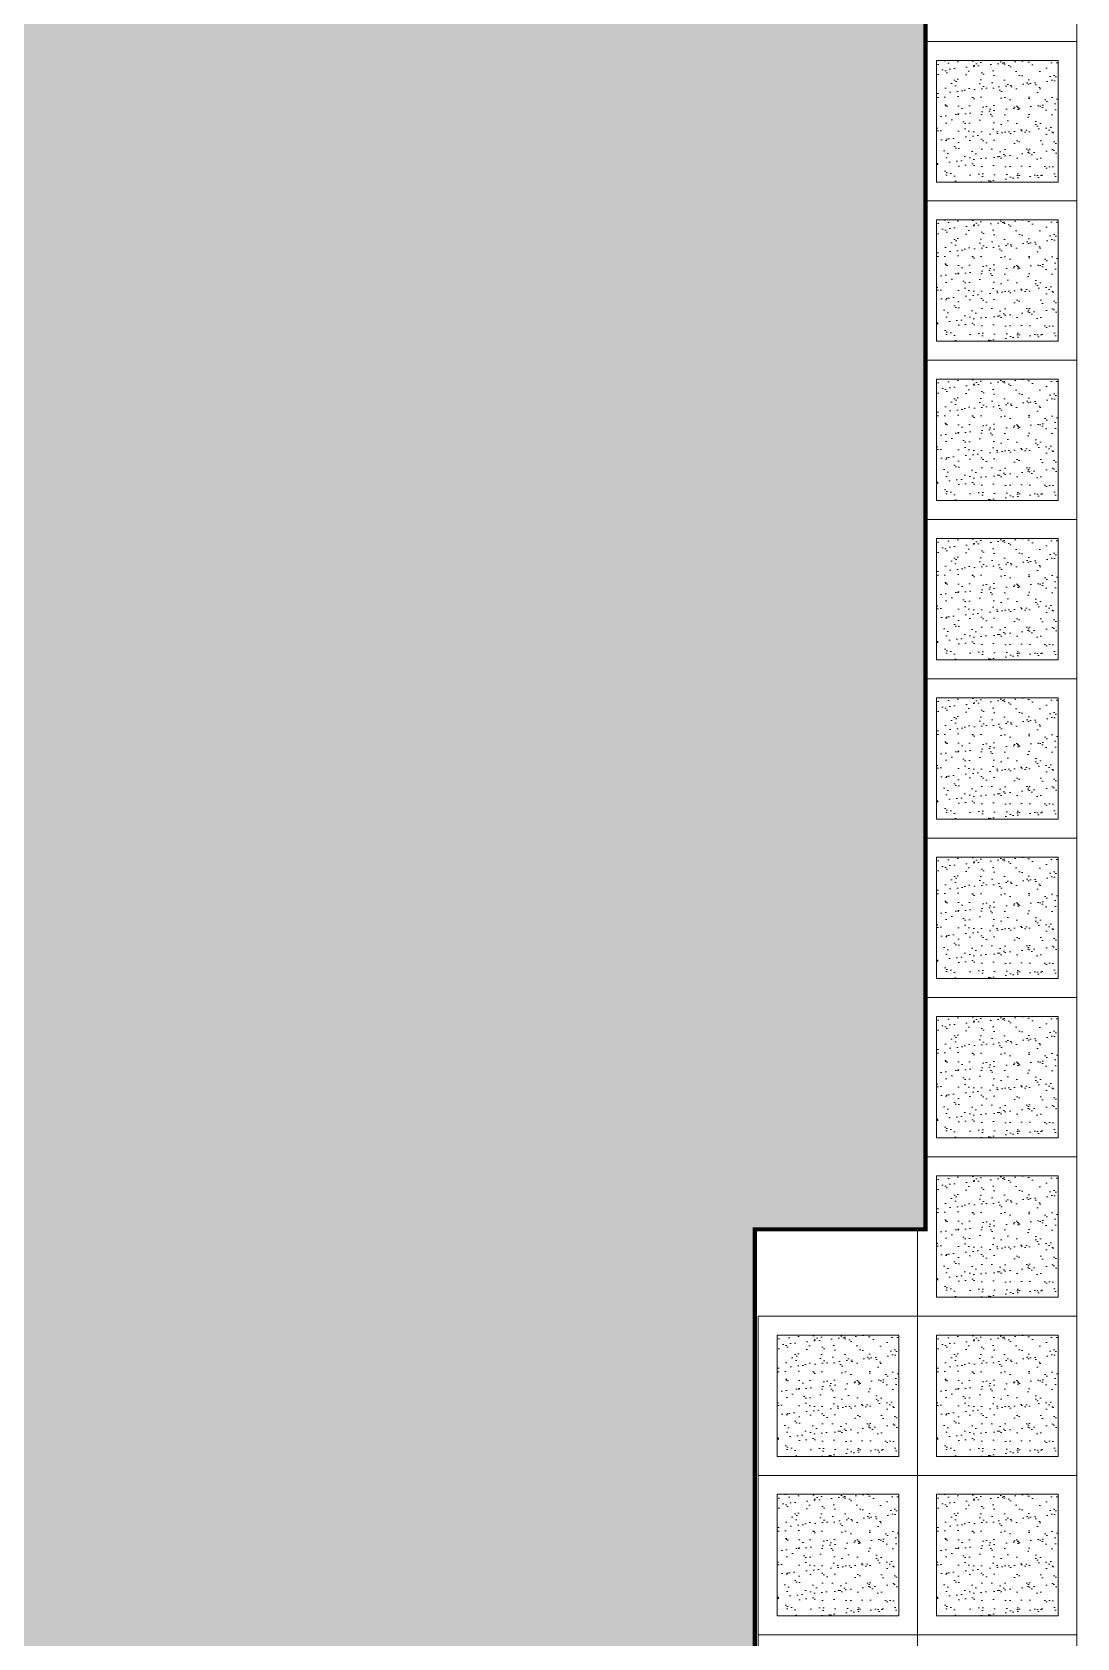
# Model space of a CAD drawing. Header units: millimetres. Extents: x 216896 to 446004, y 63591 to 243769.
# Drawn here: x 324954 to 337852, y 193109 to 212934 of the extents above; entities that cross this region are included whole.
import ezdxf

# ---------------------------------------------------------------- set-up
doc = ezdxf.new("R2010")
doc.units = ezdxf.units.MM
doc.layers.add('hatch', color=7, linetype='Continuous', true_color=0x515350)
doc.layers.add('line pedestr', color=7, linetype='Continuous', lineweight=5, true_color=0x1c1c1c)
doc.layers.add('wall', color=5, linetype='Continuous', lineweight=40)

msp = doc.modelspace()

# ---------------------------------------------------------------- hatches: boundary and pattern name
at = {"layer": 'hatch'}
h = msp.add_hatch(color=256, dxfattribs=at)
h.dxf.hatch_style = 1
h.paths.add_polyline_path([(312801, 225349), (334247, 225349), (334247, 213300), (335983, 213300), (335983, 198151), (333876, 198151), (333876, 178150), (331285, 178150), (331285, 168225), (309333, 168225), (309333, 178300), (312801, 178300)])
at = {"layer": 'line pedestr'}
h = msp.add_hatch(dxfattribs=at)
h.set_pattern_fill('AR-SAND', color=256, scale=4.374, angle=178.8086, style=0)
h.set_pattern_definition([(216.308613, (-1530497.56, -746805.88), (2.546066, -214.168587), [0, -168.871392, 0, -188.86932, 0, -180.53685]), (186.308613, (-1530497.56, -746805.88), (-203.09813, -309.38334), [0, -91.101672, 0, -152.206452, 0, -58.32729]), (146.308613, (-1530360.93, -746808.72), (-345.91834, 6.565174), [0, -55.5498, 0, -199.97928, 0, -261.08406]), (136.308613, (-1530360.93, -746808.72), (-335.93482, -90.54406), [0, -27.7749, 0, -131.097528, 0, -149.98446])])
h.paths.add_polyline_path([(336118, 212584), (336118, 211083), (337619, 211083), (337619, 212584)])
h = msp.add_hatch(dxfattribs=at)
h.set_pattern_fill('AR-SAND', color=256, scale=4.374, angle=178.8086, style=0)
h.set_pattern_definition([(216.308613, (-1530497.56, -748772.86), (2.546066, -214.168587), [0, -168.871392, 0, -188.86932, 0, -180.53685]), (186.308613, (-1530497.56, -748772.86), (-203.09813, -309.38334), [0, -91.101672, 0, -152.206452, 0, -58.32729]), (146.308613, (-1530360.93, -748775.7), (-345.91834, 6.565174), [0, -55.5498, 0, -199.97928, 0, -261.08406]), (136.308613, (-1530360.93, -748775.7), (-335.93482, -90.54406), [0, -27.7749, 0, -131.097528, 0, -149.98446])])
h.paths.add_polyline_path([(336118, 210617), (336118, 209116), (337619, 209116), (337619, 210617)])
h = msp.add_hatch(dxfattribs=at)
h.set_pattern_fill('AR-SAND', color=256, scale=4.374, angle=178.8086, style=0)
h.set_pattern_definition([(216.308613, (-1530497.56, -750739.85), (2.546066, -214.168587), [0, -168.871392, 0, -188.86932, 0, -180.53685]), (186.308613, (-1530497.56, -750739.85), (-203.09813, -309.38334), [0, -91.101672, 0, -152.206452, 0, -58.32729]), (146.308613, (-1530360.93, -750742.7), (-345.91834, 6.565174), [0, -55.5498, 0, -199.97928, 0, -261.08406]), (136.308613, (-1530360.93, -750742.7), (-335.93482, -90.54406), [0, -27.7749, 0, -131.097528, 0, -149.98446])])
h.paths.add_polyline_path([(336118, 208650), (336118, 207149), (337619, 207149), (337619, 208650)])
h = msp.add_hatch(dxfattribs=at)
h.set_pattern_fill('AR-SAND', color=256, scale=4.374, angle=178.8086, style=0)
h.set_pattern_definition([(216.308613, (-1530497.56, -752706.84), (2.546066, -214.168587), [0, -168.871392, 0, -188.86932, 0, -180.53685]), (186.308613, (-1530497.56, -752706.84), (-203.09813, -309.38334), [0, -91.101672, 0, -152.206452, 0, -58.32729]), (146.308613, (-1530360.93, -752709.68), (-345.91834, 6.565174), [0, -55.5498, 0, -199.97928, 0, -261.08406]), (136.308613, (-1530360.93, -752709.68), (-335.93482, -90.54406), [0, -27.7749, 0, -131.097528, 0, -149.98446])])
h.paths.add_polyline_path([(336118, 206683), (336118, 205182), (337619, 205182), (337619, 206683)])
h = msp.add_hatch(dxfattribs=at)
h.set_pattern_fill('AR-SAND', color=256, scale=4.374, angle=178.8086, style=0)
h.set_pattern_definition([(216.308613, (-1530497.56, -754673.83), (2.546066, -214.168587), [0, -168.871392, 0, -188.86932, 0, -180.53685]), (186.308613, (-1530497.56, -754673.83), (-203.09813, -309.38334), [0, -91.101672, 0, -152.206452, 0, -58.32729]), (146.308613, (-1530360.93, -754676.67), (-345.91834, 6.565174), [0, -55.5498, 0, -199.97928, 0, -261.08406]), (136.308613, (-1530360.93, -754676.67), (-335.93482, -90.54406), [0, -27.7749, 0, -131.097528, 0, -149.98446])])
h.paths.add_polyline_path([(336118, 204716), (336118, 203215), (337619, 203215), (337619, 204716)])
h = msp.add_hatch(dxfattribs=at)
h.set_pattern_fill('AR-SAND', color=256, scale=4.374, angle=178.8086, style=0)
h.set_pattern_definition([(216.308613, (-1530497.56, -756640.82), (2.546066, -214.168587), [0, -168.871392, 0, -188.86932, 0, -180.53685]), (186.308613, (-1530497.56, -756640.82), (-203.09813, -309.38334), [0, -91.101672, 0, -152.206452, 0, -58.32729]), (146.308613, (-1530360.93, -756643.66), (-345.91834, 6.565174), [0, -55.5498, 0, -199.97928, 0, -261.08406]), (136.308613, (-1530360.93, -756643.66), (-335.93482, -90.54406), [0, -27.7749, 0, -131.097528, 0, -149.98446])])
h.paths.add_polyline_path([(336118, 202749), (336118, 201248), (337619, 201248), (337619, 202749)])
h = msp.add_hatch(dxfattribs=at)
h.set_pattern_fill('AR-SAND', color=256, scale=4.374, angle=178.8086, style=0)
h.set_pattern_definition([(216.308613, (-1530497.56, -758607.8), (2.546066, -214.168587), [0, -168.871392, 0, -188.86932, 0, -180.53685]), (186.308613, (-1530497.56, -758607.8), (-203.09813, -309.38334), [0, -91.101672, 0, -152.206452, 0, -58.32729]), (146.308613, (-1530360.93, -758610.65), (-345.91834, 6.565174), [0, -55.5498, 0, -199.97928, 0, -261.08406]), (136.308613, (-1530360.93, -758610.65), (-335.93482, -90.54406), [0, -27.7749, 0, -131.097528, 0, -149.98446])])
h.paths.add_polyline_path([(336118, 200782), (336118, 199281), (337619, 199281), (337619, 200782)])
h = msp.add_hatch(dxfattribs=at)
h.set_pattern_fill('AR-SAND', color=256, scale=4.374, angle=178.8086, style=0)
h.set_pattern_definition([(216.308613, (-1530497.56, -760574.8), (2.546066, -214.168587), [0, -168.871392, 0, -188.86932, 0, -180.53685]), (186.308613, (-1530497.56, -760574.8), (-203.09813, -309.38334), [0, -91.101672, 0, -152.206452, 0, -58.32729]), (146.308613, (-1530360.93, -760577.63), (-345.91834, 6.565174), [0, -55.5498, 0, -199.97928, 0, -261.08406]), (136.308613, (-1530360.93, -760577.63), (-335.93482, -90.54406), [0, -27.7749, 0, -131.097528, 0, -149.98446])])
h.paths.add_polyline_path([(336118, 198815), (336118, 197314), (337619, 197314), (337619, 198815)])
h = msp.add_hatch(dxfattribs=at)
h.set_pattern_fill('AR-SAND', color=256, scale=4.374, angle=178.8086, style=0)
h.set_pattern_definition([(216.308613, (-1532464.54, -762541.78), (2.546066, -214.168587), [0, -168.871392, 0, -188.86932, 0, -180.53685]), (186.308613, (-1532464.54, -762541.78), (-203.09813, -309.38334), [0, -91.101672, 0, -152.206452, 0, -58.32729]), (146.308613, (-1532327.92, -762544.62), (-345.91834, 6.565174), [0, -55.5498, 0, -199.97928, 0, -261.08406]), (136.308613, (-1532327.92, -762544.62), (-335.93482, -90.54406), [0, -27.7749, 0, -131.097528, 0, -149.98446])])
h.paths.add_polyline_path([(334151, 196848), (334151, 195347), (335652, 195347), (335652, 196848)])
h = msp.add_hatch(dxfattribs=at)
h.set_pattern_fill('AR-SAND', color=256, scale=4.374, angle=178.8086, style=0)
h.set_pattern_definition([(216.308613, (-1530497.56, -762541.78), (2.546066, -214.168587), [0, -168.871392, 0, -188.86932, 0, -180.53685]), (186.308613, (-1530497.56, -762541.78), (-203.09813, -309.38334), [0, -91.101672, 0, -152.206452, 0, -58.32729]), (146.308613, (-1530360.93, -762544.62), (-345.91834, 6.565174), [0, -55.5498, 0, -199.97928, 0, -261.08406]), (136.308613, (-1530360.93, -762544.62), (-335.93482, -90.54406), [0, -27.7749, 0, -131.097528, 0, -149.98446])])
h.paths.add_polyline_path([(336118, 196848), (336118, 195347), (337619, 195347), (337619, 196848)])
h = msp.add_hatch(dxfattribs=at)
h.set_pattern_fill('AR-SAND', color=256, scale=4.374, angle=178.8086, style=0)
h.set_pattern_definition([(216.308613, (-1532464.54, -764508.77), (2.546066, -214.168587), [0, -168.871392, 0, -188.86932, 0, -180.53685]), (186.308613, (-1532464.54, -764508.77), (-203.09813, -309.38334), [0, -91.101672, 0, -152.206452, 0, -58.32729]), (146.308613, (-1532327.92, -764511.6), (-345.91834, 6.565174), [0, -55.5498, 0, -199.97928, 0, -261.08406]), (136.308613, (-1532327.92, -764511.6), (-335.93482, -90.54406), [0, -27.7749, 0, -131.097528, 0, -149.98446])])
h.paths.add_polyline_path([(334151, 194881), (334151, 193380), (335652, 193380), (335652, 194881)])
h = msp.add_hatch(dxfattribs=at)
h.set_pattern_fill('AR-SAND', color=256, scale=4.374, angle=178.8086, style=0)
h.set_pattern_definition([(216.308613, (-1530497.56, -764508.77), (2.546066, -214.168587), [0, -168.871392, 0, -188.86932, 0, -180.53685]), (186.308613, (-1530497.56, -764508.77), (-203.09813, -309.38334), [0, -91.101672, 0, -152.206452, 0, -58.32729]), (146.308613, (-1530360.93, -764511.6), (-345.91834, 6.565174), [0, -55.5498, 0, -199.97928, 0, -261.08406]), (136.308613, (-1530360.93, -764511.6), (-335.93482, -90.54406), [0, -27.7749, 0, -131.097528, 0, -149.98446])])
h.paths.add_polyline_path([(336118, 194881), (336118, 193380), (337619, 193380), (337619, 194881)])

# ---------------------------------------------------------------- linework, layer by layer
for p, q in [((337852, 214784), (337852, 212817)), ((335983, 212817), (337852, 212817)), ((335983, 212817), (337852, 212817)), ((337852, 212817), (337852, 210850)), ((336118, 212584), (337619, 212584)), ((336118, 212584), (336118, 211083)), ((337619, 212584), (337619, 211083)), ((336118, 211083), (337619, 211083)), ((335983, 210850), (337852, 210850)), ((335983, 210850), (337852, 210850)), ((337852, 210850), (337852, 208883)), ((336118, 210617), (337619, 210617)), ((336118, 210617), (336118, 209116)), ((337619, 210617), (337619, 209116)), ((336118, 209116), (337619, 209116)), ((335983, 208883), (337852, 208883)), ((335983, 208883), (337852, 208883)), ((337852, 208883), (337852, 206916)), ((336118, 208650), (337619, 208650)), ((336118, 208650), (336118, 207149)), ((337619, 208650), (337619, 207149)), ((336118, 207149), (337619, 207149)), ((335983, 206916), (337852, 206916)), ((335983, 206916), (337852, 206916)), ((337852, 206916), (337852, 204949)), ((336118, 206683), (337619, 206683)), ((336118, 206683), (336118, 205182)), ((337619, 206683), (337619, 205182)), ((336118, 205182), (337619, 205182)), ((335983, 204949), (337852, 204949)), ((335983, 204949), (337852, 204949)), ((337852, 204949), (337852, 202982)), ((336118, 204716), (337619, 204716)), ((336118, 204716), (336118, 203215)), ((337619, 204716), (337619, 203215)), ((336118, 203215), (337619, 203215)), ((335983, 203075), (335983, 203075)), ((335983, 202982), (337852, 202982)), ((335983, 202982), (337852, 202982)), ((337852, 202982), (337852, 201015)), ((336118, 202749), (337619, 202749)), ((336118, 202749), (336118, 201248)), ((337619, 202749), (337619, 201248)), ((336118, 201248), (337619, 201248)), ((335983, 201015), (337852, 201015)), ((335983, 201015), (337852, 201015)), ((337852, 201015), (337852, 199048)), ((336118, 200782), (337619, 200782)), ((336118, 200782), (336118, 199281)), ((337619, 200782), (337619, 199281)), ((336118, 199281), (337619, 199281)), ((335983, 199048), (337852, 199048)), ((335983, 199048), (337852, 199048)), ((337852, 199048), (337852, 197081)), ((336118, 198815), (337619, 198815)), ((336118, 198815), (336118, 197314)), ((337619, 198815), (337619, 197314)), ((335885, 198151), (335885, 197081)), ((336118, 197314), (337619, 197314)), ((333918, 197081), (335885, 197081)), ((333918, 197081), (333918, 195114)), ((335885, 197081), (335885, 195114)), ((335885, 197081), (337852, 197081)), ((335885, 197081), (335885, 195114)), ((335885, 197081), (337852, 197081)), ((337852, 197081), (337852, 195114)), ((334151, 196848), (335652, 196848)), ((334151, 196848), (334151, 195347)), ((335652, 196848), (335652, 195347)), ((336118, 196848), (337619, 196848)), ((336118, 196848), (336118, 195347)), ((337619, 196848), (337619, 195347)), ((334151, 195347), (335652, 195347)), ((336118, 195347), (337619, 195347)), ((333918, 195114), (335885, 195114)), ((333918, 195114), (333918, 193147)), ((333918, 195114), (335885, 195114)), ((335885, 195114), (337852, 195114)), ((335885, 195114), (335885, 193147)), ((335885, 195114), (335885, 193147)), ((335885, 195114), (337852, 195114)), ((337852, 195114), (337852, 193147)), ((334151, 194881), (335652, 194881)), ((334151, 194881), (334151, 193380)), ((335652, 194881), (335652, 193380)), ((336118, 194881), (337619, 194881)), ((336118, 194881), (336118, 193380)), ((337619, 194881), (337619, 193380)), ((334151, 193380), (335652, 193380)), ((336118, 193380), (337619, 193380)), ((333918, 193147), (335885, 193147)), ((333918, 193147), (333918, 191180)), ((333918, 193147), (335885, 193147)), ((335885, 193147), (335885, 191180)), ((335885, 193147), (337852, 193147)), ((335885, 193147), (335885, 191180)), ((335885, 193147), (337852, 193147)), ((337852, 193147), (337852, 191180))]:
    msp.add_line(p, q, dxfattribs=at)
at = {"layer": 'wall', "const_width": 50}
msp.add_lwpolyline([(312801, 225349), (334247, 225349), (334247, 213300), (335983, 213300), (335983, 198151), (333876, 198151), (333876, 178150), (331285, 178150), (331285, 168225), (309333, 168225), (309333, 178300), (312801, 178300), (312801, 225349)], dxfattribs=at)

doc.saveas('drawing.dxf')
